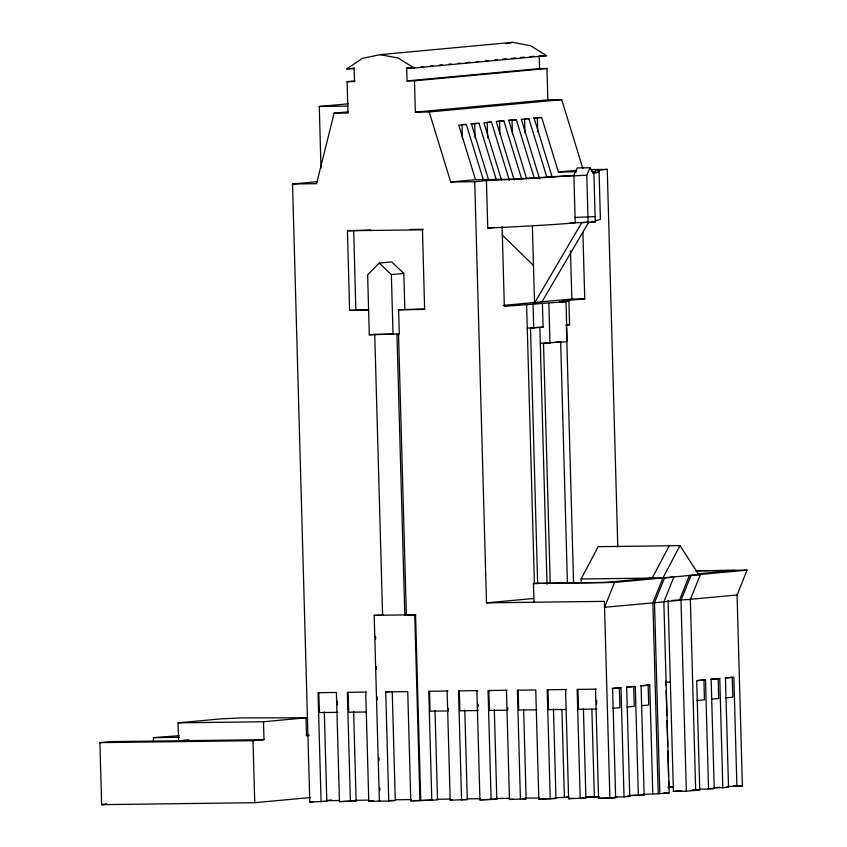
<?xml version="1.0" encoding="UTF-8"?>
<svg xmlns="http://www.w3.org/2000/svg" width="847" height="847" viewBox="0 0 847 847"><rect width="100%" height="100%" fill="white"/><g stroke="black" fill="none" stroke-linecap="round" stroke-linejoin="round"><path stroke-width="1.27" d="M348.53 111.846L334.11 113.18L316.556 183.693L292.522 184L309.79 802.003L326.804 801.336L324.306 711.904M726.842 786.524L742.396 785.878L737.07 594.975L747.096 570.126L614.583 582.429L604.557 607.278L663.847 601.899L673.873 577.051L672.264 577.072M673.873 577.051L664.524 577.919L654.498 602.768L659.824 793.681L642.746 794.338M686.335 791.225L695.683 790.357L690.347 599.443L700.384 574.594L691.025 575.462L680.999 600.311L686.335 791.225L673.397 791.384L668.071 600.47M590.158 167.748L586.791 175.234L561.127 176.441A211.379 6.638 -1.6 0 1 486.422 180.602L487.745 228.044A211.379 6.638 -1.6 0 0 562.45 223.883L575.219 222.846L573.895 175.393L577.273 167.907L590.158 167.748L593.938 174.567L595.261 222.02L570.02 222.909M581.201 582.736L581.095 578.977L598.173 546.675L679.982 545.637L698.764 574.615L700.384 574.594M652.19 578.078L669.268 545.775M679.982 545.637L662.915 577.94L652.889 602.789L658.214 793.703M588.813 222.094L541.657 302.358L534.521 303.025L581.667 222.761L586.431 222.316M404.834 309.197L403.839 273.412L391.642 261.924L379.17 263.089L367.63 274.862L369.303 334.809L399.276 333.93L398.598 309.78L424.358 308.943M334.11 113.18L347.99 113.011L347.111 81.661L354.522 81.566L354.162 68.776L346.751 68.872L362.304 58.432L380.049 54.663L512.562 42.35L530.497 45.664L546.622 55.701L414.109 68.014L406.708 68.109L407.058 80.899L414.469 80.804L546.982 68.491L547.85 99.84L415.337 112.153L414.469 80.804M593.705 172.597L595.473 171.518L591.64 171.56M506.22 43.695L512.562 42.35M346.751 68.872L354.628 68.141M406.708 68.109L414.575 67.379M421.139 66.765L423.765 66.521M430.318 65.918L432.944 65.674M439.508 65.06L442.123 64.817M448.688 64.213L451.313 63.97M457.867 63.356L460.493 63.112M465.744 62.625L469.683 62.255M476.236 61.651L478.862 61.408M485.426 60.793L488.052 60.55M494.606 59.946L497.231 59.703M502.483 59.216L506.411 58.845M511.662 58.358L515.601 57.988M520.852 57.501L524.78 57.141M530.031 56.654L533.97 56.283M347.111 81.661L354.988 80.931M407.058 80.899L539.571 68.586L546.982 68.491M321.002 168.193L319.277 106.468L348.159 103.789M415.337 112.153L429.217 111.973L561.73 99.671L582.831 168.426M470.9 123.694L478.989 123.291L496.48 180.273M497.03 121.269L503.87 120.973L521.741 179.193M508.264 120.221L516.363 119.819L534.224 178.029M533.589 117.871L541.678 117.468L558.417 171.983L576.309 171.761M483.055 178.982L466.326 124.467L458.778 125.165L475.506 179.68L512.562 179.215L573.895 175.393M478.989 123.291L471.44 123.99L488.179 178.505M509.365 180.347L491.493 122.127L483.944 122.826L501.435 179.808M503.87 120.973L496.321 121.682L514.182 179.892M516.363 119.819L508.803 120.518L526.675 178.738M546.76 176.864L528.899 118.654L521.35 119.353L539.592 178.802M541.678 117.468L534.129 118.167L552.382 177.616M292.522 184L317.434 181.681M429.217 111.973L450.71 181.989L475.506 179.68M558.417 171.983L576.691 170.289M450.71 181.989L474.733 181.681L486.422 180.602M617.791 546.971L607.246 169.379L595.547 170.459A211.379 6.638 -1.6 0 1 593.133 173.317M368.551 310.161L349.61 310.394L347.439 230.765L370.785 229.971M595.113 216.62L575.071 217.446M487.745 228.044L494.277 227.441M379.17 263.089L391.367 274.566L403.839 273.412M349.61 310.394L368.477 309.653M503.107 305.418L534.235 302.527M536.829 302.284L571.852 299.033L584.748 298.875L582.884 232.29M540.301 343.363L567.119 341.637L566.008 301.648L504.325 306.339L502.102 226.71M584.748 298.875L562.461 300.939L568.909 300.854L569.576 324.719L566.071 325.047M568.909 300.854L559.56 301.733L566.008 301.648M369.303 334.809L374.3 334.353M538.681 327.334L530.497 328.085L537.644 583.827M527.279 328.128L543.075 327.186L542.408 303.321M550.878 342.633L543.52 343.321L550.222 582.937M555.77 342.177L560.672 341.722L567.405 582.651M533.959 602.249L533.43 583.467L605.425 582.429L654.752 577.845M697.145 573.906L734.815 570.402L695.694 570.899M474.733 181.681L486.496 602.852L533.515 598.49M380.155 801.114L379.382 801.188L374.194 615.356L382.844 615.176M383.373 615.24L382.6 615.303L374.745 334.364L393.029 334.131M365.724 692.105L368.773 801.262L388.773 801.061L385.724 691.914L407.735 691.628L410.784 800.786L420.737 800.595L415.549 614.763L404.802 615.028L396.947 334.089M374.194 615.356L415.549 614.763M663.466 601.815L679.389 600.332L689.416 575.484L691.025 575.462M690.051 599.337L737.07 594.975M690.347 599.443L671.84 600.428M385.724 691.914L389.62 691.544M178.579 740.754L178.071 722.84L220.591 718.891L240.432 717.928L306.011 717.811L306.508 735.725L309.039 735.482M612.19 688.41L619.369 687.743L619.93 707.69L612.741 708.357M626.304 687.108L632.444 686.536M640.703 685.763L648.146 685.075L648.707 705.022L641.253 705.71M697.6 680.48L703.899 679.897L704.46 699.834L696.901 700.543M710.781 679.252L718.161 678.563L718.711 698.51L711.342 699.199M725.053 677.928L732.242 677.261L732.793 697.208L725.614 697.875M615.229 796.995L624.027 796.879L620.978 687.722L612.603 688.505L615.653 797.662L609.893 798.192L598.575 798.34L595.526 689.183M652.804 794.211L649.755 685.054L641.073 685.858L644.122 795.015L628.273 795.682M699.76 789.139L708.558 789.023L705.509 679.876L696.7 680.692L699.738 789.849L694.074 790.378L695.683 790.357M714.021 787.816L722.819 787.699L719.77 678.553L711.162 679.347L714.212 788.504L708.558 789.023M178.071 722.84L263.491 721.76L306.011 717.811M310.616 797.514L254.746 802.702L101.64 804.65L99.904 742.639L110.883 741.612L263.999 739.675L263.491 721.76M153.508 741.623L153.392 737.663L179.236 735.694M182.444 740.394L188.881 739.802M99.904 742.639L253.02 740.691L263.999 739.675M626.854 707.044L634.234 706.366L633.672 686.419M309.79 802.003L312.988 801.707M326.476 800.457L331.558 799.981M321.087 801.865L318.038 692.708L336.407 692.475L339.456 801.633L356.121 800.955L353.623 711.533M339.456 801.633L356.121 800.955M388.773 801.061L395.274 800.457L392.225 691.311M410.784 800.786L432.457 799.992M420.737 800.595L437.518 799.928L435.03 710.495M447.131 691.067L450.18 800.224L452.467 800.013M450.18 800.224L467.279 799.547L464.791 710.114M476.893 690.686L479.942 799.843L496.818 799.176L494.32 709.744M479.942 799.843L496.818 799.176M506.432 690.316L509.481 799.473L512.911 799.155M509.481 799.473L526.135 798.795L523.637 709.373M520.418 799.335L517.369 690.178L535.749 689.945L538.798 799.102L555.96 798.425L553.462 708.992M538.798 799.102L555.96 798.425M555.209 797.758L568.951 797.218M565.574 689.564L568.623 798.721L573.197 798.298M586.177 797.091L598.755 796.741M568.623 798.721L585.912 798.043L583.414 708.611M585.33 797.376L598.903 796.836M598.575 798.34L615.653 797.662M614.996 796.815L617.272 796.604M629.332 795.481L644.122 795.015M673.397 791.384L681.486 790.632M713.777 787.636L719.717 787.287M624.027 796.879L629.734 796.349L626.685 687.192L635.292 686.398L638.342 795.555M722.819 787.699L728.515 787.17L725.466 678.024L733.851 677.24L736.901 786.397M659.824 793.681L669.183 792.813L663.847 601.899M322.908 801.389L326.804 801.336M546.622 55.701L539.211 55.796L539.571 68.586M547.85 99.84L561.73 99.671M319.277 106.468L347.99 106.108M528.899 118.654L524.568 118.707L524.971 133.095M488.253 122.169L491.493 122.127M466.326 124.467L462.007 124.52L462.409 138.908M590.804 169.58L607.246 169.379M591.386 222.062L595.261 222.02M410.276 229.463L423.436 229.293M347.439 230.765L422.462 229.812L424.633 309.441L398.598 309.78M567.426 324.75L569.576 324.719M540.926 327.207L543.075 327.186M399.276 333.93L398.514 333.94L406.359 614.88M696.054 570.772L747.096 570.126M581.095 578.977L664.524 577.919M533.43 583.467L614.583 582.429M486.496 602.852L604.387 601.359L609.893 798.192M717.261 678.585L719.77 678.553M702.999 679.908L705.509 679.876M665.414 682.174L670.612 682.1M647.246 685.085L649.755 685.054M618.469 687.753L620.978 687.722M366.507 692.031L347.355 692.338L350.404 801.495M447.915 690.993L428.762 691.3L431.811 800.457M477.676 690.623L458.523 690.919L461.573 800.076M507.205 690.241L488.052 690.549L491.101 799.706M566.347 689.49L547.194 689.797L550.243 798.954M596.299 689.109L577.146 689.416L580.195 798.573M337.752 712.348L319.372 712.581L318.821 692.634M365.756 711.988L348.689 712.211L348.128 692.264M478.227 710.559L459.857 710.792L459.296 690.856M537.083 709.818L518.713 710.051L518.152 690.104M565.595 709.458L548.538 709.67L547.977 689.723M596.86 709.055L578.49 709.288L577.929 689.342M306.265 735.016L308.869 734.984M153.392 737.663L179.437 737.335M668.219 786.821L673.513 786.757M733.597 785.995L742.396 785.878M668.135 787.287L673.227 787.223M707.923 788.578L714.212 788.504M692.2 789.944L699.738 789.849M664.006 792.877L669.183 792.813M566.272 797.154L568.813 797.122M625.954 796.402L629.734 796.349M326.54 800.659L339.573 800.489M355.211 800.299L368.244 800.129M395.602 799.78L411.187 799.589M437.179 799.25L450.297 799.092M467.343 798.869L480.461 798.7M496.194 798.509L509.312 798.34M525.045 798.139L539.475 797.959M390.573 800.521L395.274 800.457M462.218 799.61L467.279 799.547M522.493 798.848L526.135 798.795M582.058 798.086L585.912 798.043M380.049 54.663L397.984 57.977L414.109 68.014M502.313 235.095L533.462 265.439M665.901 681.412L666.007 685.35M666.155 690.612L666.854 715.599M667.002 720.861L667.701 745.847M667.849 751.109L668.548 776.096M668.696 781.358L668.876 787.932M599.062 171.412L600.385 218.854A211.379 6.638 -1.6 0 1 595.716 220.559M586.791 175.234L588.114 222.676M596.616 700.331L596.722 704.069M591.873 709.14L594.34 797.26M570.497 250.733L571.852 299.033M566.357 324.761L573.567 583.128M561.921 709.521L564.388 797.641M548.856 303.237L549.968 343.236M537.358 117.521L537.76 131.899M539.846 327.217L547.035 584.292M532.392 226.816L534.521 303.025M533.049 304.189L533.716 328.054M526.612 304.274L534.415 583.869M512.033 119.872L512.435 134.26M499.55 121.036L499.91 134.112M507.702 707.69L507.766 710.188L489.397 710.421L488.835 690.474M487.173 122.18L487.618 137.87M474.669 123.344L475.072 137.722M478.057 704.333L478.121 706.822M448.402 708.452L448.465 710.94L430.096 711.173L429.535 691.226M414.765 614.837L419.953 800.669M391.367 274.566L393.04 334.512M375.56 636.362L375.634 638.998M376.407 666.684L376.481 669.321M377.254 696.996L377.328 699.633M378.948 757.62L379.022 760.257M379.795 787.932L379.869 790.569M353.675 230.183L355.835 309.822M337.434 701.125L337.54 704.863M253.02 740.691L254.746 802.702M106.521 804.195L101.64 804.65L106.595 804.195M373.347 800.807L368.773 801.262L373.347 800.828"/></g></svg>
